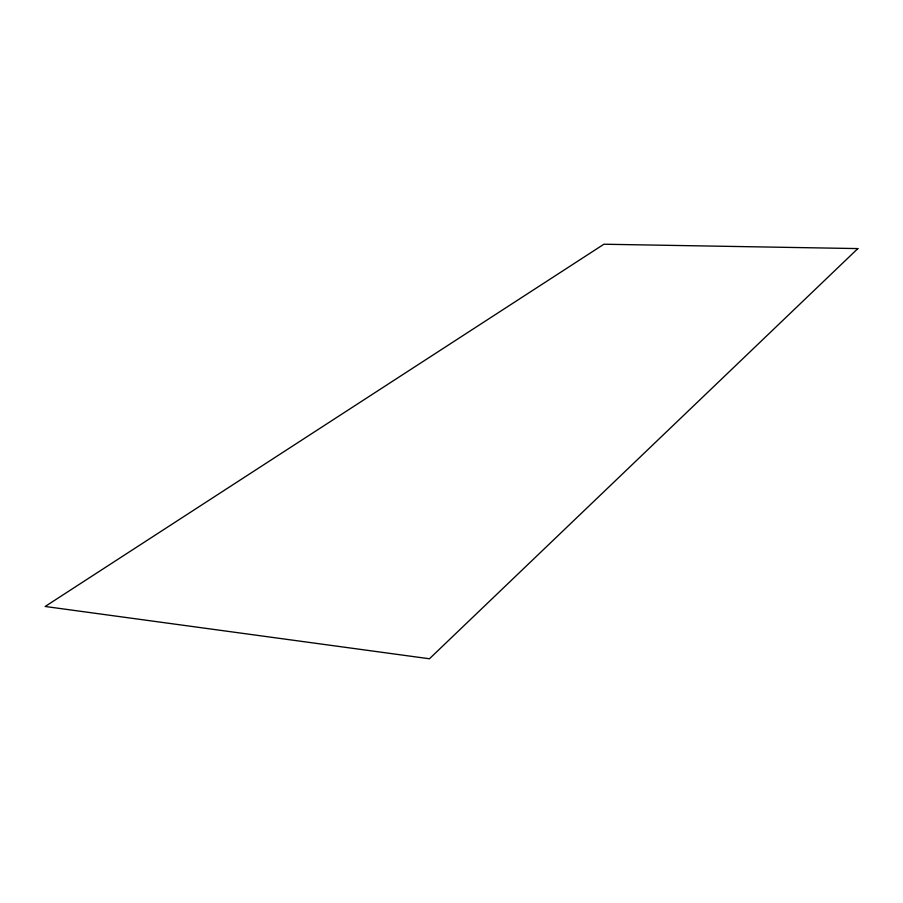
<?xml version="1.0" encoding="UTF-8"?>
<svg xmlns="http://www.w3.org/2000/svg" width="903" height="903" viewBox="0 0 903 903"><rect width="100%" height="100%" fill="white"/><g stroke="black" fill="none" stroke-linecap="round" stroke-linejoin="round"><path stroke-width="1.35" d="M857.85 248.585L429.444 658.772L45.15 606.477L603.915 244.228L857.85 248.585"/></g></svg>
